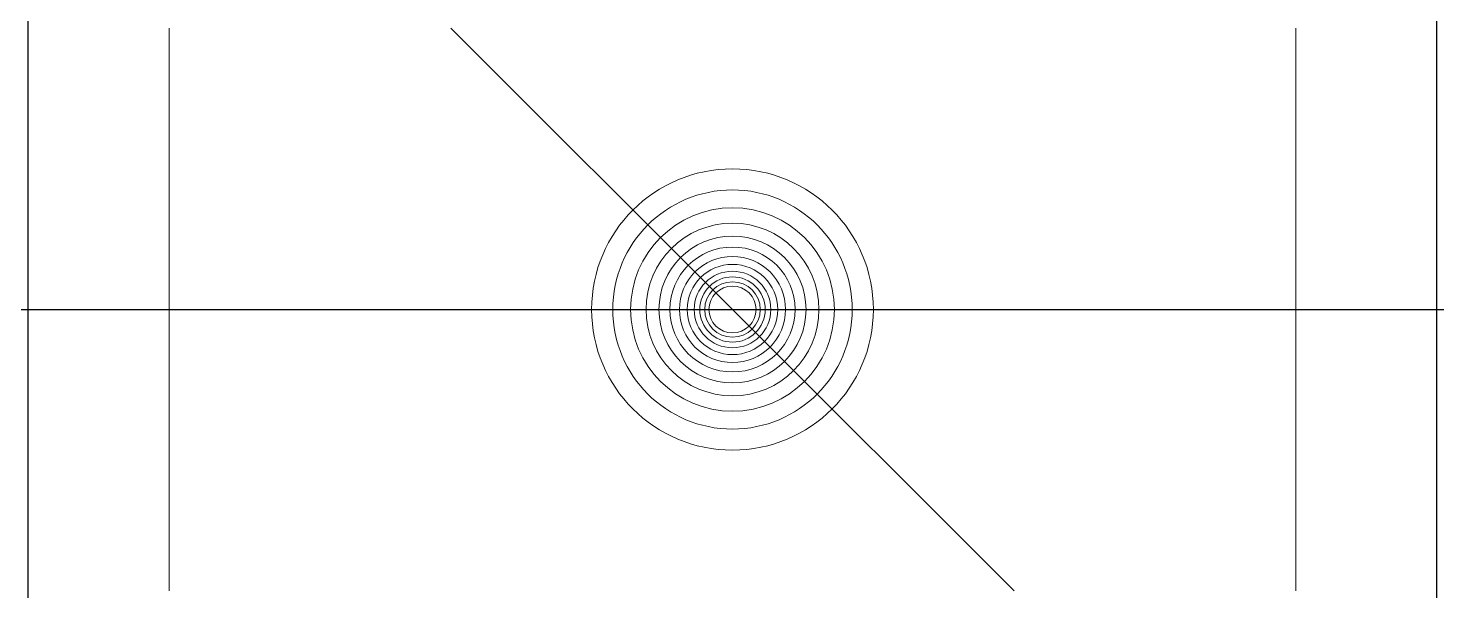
# Model space of a CAD drawing. Header units: metres. Extents: x -0.005 to 0.005, y -0.002 to 0.002.
import ezdxf

# ---------------------------------------------------------------- set-up
doc = ezdxf.new("R2010")
doc.units = ezdxf.units.M
doc.header["$PDMODE"] = 2
doc.layers.add('Level 7', color=7, linetype='Continuous')

# ---------------------------------------------------------------- blocks, each defined once
blk = doc.blocks.new('001029')
at = {"layer": 'Level 7', "color": 2, "linetype": 'Continuous', "lineweight": 30}
for p, q in [((-0.005, -0.002), (-0.005, 0.002)), ((0.005, -0.002), (0.005, 0.002))]:
    blk.add_line(p, q, dxfattribs=at)
at = {"layer": 'Level 7', "color": 2, "linetype": 'Continuous', "lineweight": 13}
for p, q in [((-0.004, 0.002), (-0.004, -0.002)), ((-0.002, 0.002), (0.002, -0.002)), ((0.004, 0.002), (0.004, -0.002))]:
    blk.add_line(p, q, dxfattribs=at)
for radius in [0.001, 0.00085, 0.000723, 0.000614, 0.000522, 0.000444, 0.000377, 0.000321, 0.000272, 0.000232, 0.000197, 0.000167]:
    blk.add_circle((0, 0), radius, dxfattribs=at)

msp = doc.modelspace()

# ---------------------------------------------------------------- linework, layer by layer
for p in [(-0.005, 0), (0.005, 0)]:
    msp.add_point(p)

# ---------------------------------------------------------------- block references
msp.add_blockref('001029', (0, 0))

doc.saveas('drawing.dxf')
